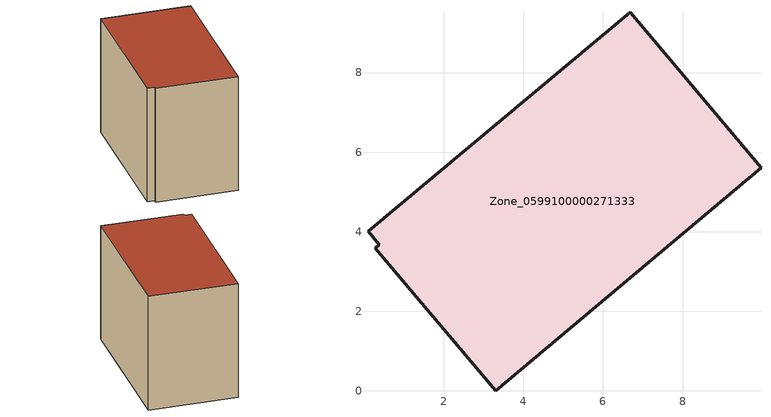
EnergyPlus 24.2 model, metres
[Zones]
Zone_0599100000271333
 floor ground (C_G): 0.38,3.68 0.11,4.01 6.68,9.52 9.97,5.61 3.3,0 0.28,3.58 z0
 wall outside (C_F): 9.97,5.61 6.68,9.52 0.11,4.01 0.38,3.68 0.28,3.58 3.3,0 9.97,5.61 z0:6.97
 roof outside (C_R): 0.11,4.01 0.38,3.68 0.28,3.58 3.3,0 9.97,5.61 6.68,9.52 z6.97
[BUILDING]
Pand.0599100000271333: North Axis=0; Terrain=City; Loads Convergence Tolerance Value=0.04; Temperature Convergence Tolerance Value=0.4; Solar Distribution=FullExterior; Maximum Number of Warmup Days=25; Minimum Number of Warmup Days=1
[Site:Location]
Rotterdam.The.Hague.AP_ZH_NLD Design_Conditions: Latitude=51.96; Longitude=4.45; Time Zone=1; Elevation=-4.5
[SITE:GROUNDTEMPERATURE:BUILDINGSURFACE]
18, 18, 18, 18, 18, 18, 18, 18, 18, 18, 18, 18
[MATERIAL] Thermal Absorptance=0.9; Solar Absorptance=0.7; Visible Absorptance=0.7
Name | Roughness | Thickness | Conductivity | Density | Specific Heat
G.TI.1946 | MediumSmooth | 0.15 | 1 | 540 | 1210
F.TI.1946 | Rough | 0.3 | 0.857143 | 1920 | 840
R.TI.1946 | MediumRough | 0.2 | 0.1 | 1500 | 1000
[CONSTRUCTION]
C_G: G.TI.1946
C_F: F.TI.1946
C_R: R.TI.1946
[ZONE]
Zone_0599100000271333: Type=1; Multiplier=1; Ceiling Height=Autocalculate; Volume=Autocalculate; Floor Area=autocalculate; Part of Total Floor Area=Yes
[ZONEINFILTRATION:DESIGNFLOWRATE]
Infil_Zone_0599100000271333: Zone or ZoneList or Space or SpaceList=Zone_0599100000271333; Schedule=AlwaysOn; Design Flow Rate Calculation Method=Flow/Area; Flow Rate per Floor Area=0.003; Constant Term Coefficient=1; Temperature Term Coefficient=0; Velocity Term Coefficient=0; Velocity Squared Term Coefficient=0
[HVACTEMPLATE:ZONE:IDEALLOADSAIRSYSTEM]
Zone_0599100000271333: Maximum Heating Supply Air Temperature=50; Minimum Cooling Supply Air Temperature=13; Maximum Heating Supply Air Humidity Ratio=0.0156; Minimum Cooling Supply Air Humidity Ratio=0.0077; Heating Limit=NoLimit; Cooling Limit=NoLimit; Dehumidification Control Type=ConstantSensibleHeatRatio; Cooling Sensible Heat Ratio=0.7; Dehumidification Setpoint=60; Humidification Control Type=None; Humidification Setpoint=30; Outdoor Air Method=None; Outdoor Air Flow Rate per Person=0.00944; Outdoor Air Flow Rate per Zone Floor Area=0; Outdoor Air Flow Rate per Zone=0; Demand Controlled Ventilation Type=None; Outdoor Air Economizer Type=NoEconomizer; Heat Recovery Type=None; Sensible Heat Recovery Effectiveness=0.7; Latent Heat Recovery Effectiveness=0.65
[ZONECONTROL:THERMOSTAT]
ThermostatControl_Zone_0599100000271333: Zone or ZoneList=Zone_0599100000271333; Control Type Schedule=DualSetpointControlType; Control 1=Thermostat_Zone_0599100000271333; Temperature Difference Between Cutout And Setpoint=0
[THERMOSTATSETPOINT:DUALSETPOINT]
Thermostat_Zone_0599100000271333: Heating Setpoint Temperature Schedule=HeatingSetpoint_Zone_0599100000271333; Cooling Setpoint Temperature Schedule=CoolingSetpoint_Zone_0599100000271333
[SCHEDULE:COMPACT]
HeatingSetpoint_Zone_0599100000271333: Through: 12/31, For: AllDays, Until: 24:00, 21
CoolingSetpoint_Zone_0599100000271333: Through: 12/31, For: AllDays, Until: 24:00, 24
DualSetpointControlType: Through: 12/31, For: AllDays, Until: 24:00, 4
AlwaysOn: Through: 12/31, For: AllDays, Until: 24:00, 1
